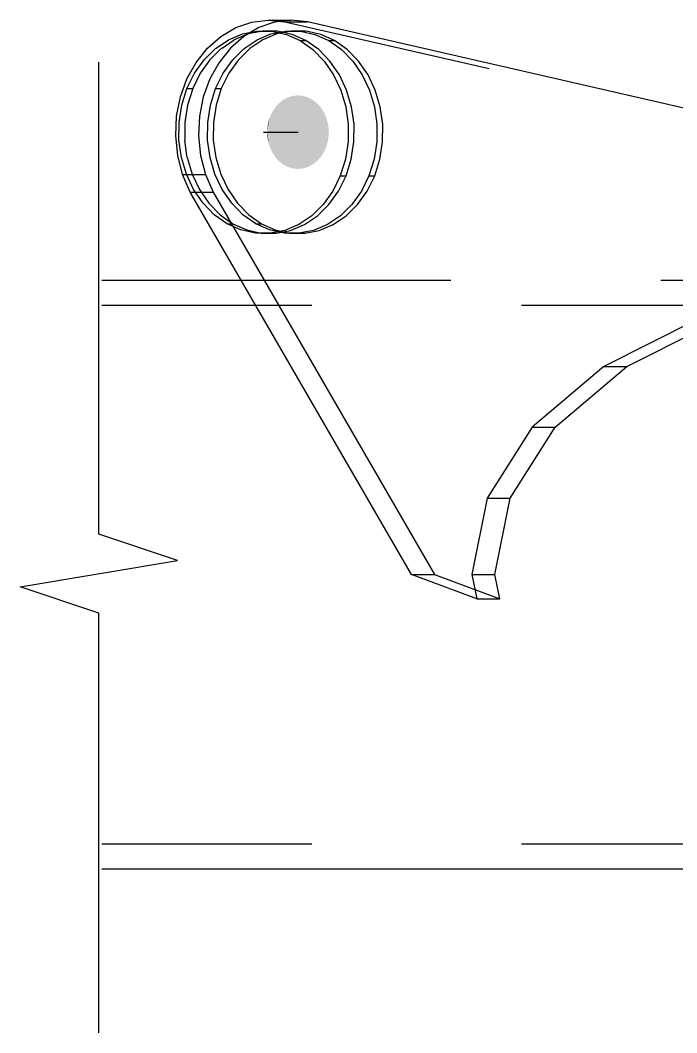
# Model space of a CAD drawing. Header units: millimetres. Extents: x 150000 to 150841, y 150000 to 150594.
# Drawn here: x 150058.55 to 150064.81, y 150338.51 to 150348.16 of the extents above; entities that cross this region are included whole.
import ezdxf

# ---------------------------------------------------------------- set-up
doc = ezdxf.new("R2010")
doc.units = ezdxf.units.MM
doc.linetypes.add('XKITLINE00', pattern=[0])
doc.linetypes.add('XKITLINE02', pattern=[4, 2, -2])

msp = doc.modelspace()

# ---------------------------------------------------------------- linework, layer by layer
at = {"color": 2, "linetype": 'XKITLINE00'}
for p, q in [((150060.7609, 150348.1395), (150060.9181, 150348.1584)), ((150060.9181, 150348.1584), (150061.1364, 150348.1584)), ((150061.1364, 150348.1584), (150060.9793, 150348.1395)), ((150061.2939, 150348.1441), (150061.1364, 150348.1584)), ((150060.4672, 150348.005), (150060.6091, 150348.0878)), ((150060.6091, 150348.0878), (150060.7609, 150348.1395)), ((150060.8275, 150348.0878), (150060.6856, 150348.005)), ((150060.9793, 150348.1395), (150060.8275, 150348.0878)), ((150068.3989, 150346.515), (150061.2939, 150348.1441)), ((150060.3398, 150347.8937), (150060.4672, 150348.005)), ((150060.6856, 150348.005), (150060.5582, 150347.8937)), ((150060.6888, 150347.8885), (150060.8116, 150347.9715)), ((150060.8662, 150347.9715), (150060.7434, 150347.8885)), ((150060.8116, 150347.9715), (150060.9447, 150348.0277)), ((150060.9993, 150348.0277), (150060.8662, 150347.9715)), ((150060.9447, 150348.0277), (150061.0839, 150348.0556)), ((150061.1385, 150348.0556), (150060.9993, 150348.0277)), ((150061.0839, 150348.0556), (150061.1385, 150348.0556)), ((150061.2797, 150348.0541), (150061.1385, 150348.0556)), ((150061.4185, 150348.0234), (150061.2797, 150348.0541)), ((150061.5508, 150347.9644), (150061.4185, 150348.0234)), ((150061.6724, 150347.8789), (150061.5508, 150347.9644)), ((150060.2308, 150347.7573), (150060.3398, 150347.8937)), ((150060.5582, 150347.8937), (150060.4491, 150347.7573)), ((150060.5799, 150347.7813), (150060.6888, 150347.8885)), ((150060.7434, 150347.8885), (150060.6344, 150347.7813)), ((150061.7798, 150347.7695), (150061.6724, 150347.8789)), ((150060.4882, 150347.6531), (150060.5799, 150347.7813)), ((150060.6344, 150347.7813), (150060.5428, 150347.6531)), ((150060.1435, 150347.6002), (150060.2308, 150347.7573)), ((150060.4491, 150347.7573), (150060.3619, 150347.6002)), ((150061.8696, 150347.6395), (150061.7798, 150347.7695)), ((150060.0808, 150347.4272), (150060.1435, 150347.6002)), ((150060.3619, 150347.6002), (150060.2992, 150347.4272)), ((150060.4165, 150347.5079), (150060.4882, 150347.6531)), ((150060.5428, 150347.6531), (150060.4711, 150347.5079)), ((150061.9391, 150347.4928), (150061.8696, 150347.6395)), ((150060.3671, 150347.3501), (150060.4165, 150347.5079)), ((150060.4165, 150347.5079), (150060.4711, 150347.5079)), ((150060.4711, 150347.5079), (150060.4217, 150347.3501)), ((150061.9862, 150347.334), (150061.9391, 150347.4928)), ((150060.0446, 150347.2438), (150060.0808, 150347.4272)), ((150060.2992, 150347.4272), (150060.263, 150347.2438)), ((150060.3414, 150347.1844), (150060.3671, 150347.3501)), ((150060.4217, 150347.3501), (150060.396, 150347.1844)), ((150062.0096, 150347.1678), (150061.9862, 150347.334)), ((150060.036, 150347.0556), (150060.0446, 150347.2438)), ((150060.263, 150347.2438), (150060.2544, 150347.0556)), ((150060.3402, 150347.0159), (150060.3414, 150347.1844)), ((150060.396, 150347.1844), (150060.3948, 150347.0159)), ((150062.0083, 150346.9993), (150062.0096, 150347.1678)), ((150060.0553, 150346.8685), (150060.036, 150347.0556)), ((150060.2544, 150347.0556), (150060.2737, 150346.8685)), ((150060.3635, 150346.8497), (150060.3402, 150347.0159)), ((150060.3948, 150347.0159), (150060.4181, 150346.8497)), ((150061.9826, 150346.8336), (150062.0083, 150346.9993)), ((150060.1019, 150346.6884), (150060.0553, 150346.8685)), ((150060.2737, 150346.8685), (150060.3203, 150346.6884)), ((150060.4106, 150346.6909), (150060.3635, 150346.8497)), ((150060.4181, 150346.8497), (150060.4652, 150346.6909)), ((150061.9332, 150346.6758), (150061.9826, 150346.8336)), ((150060.1743, 150346.5209), (150060.1019, 150346.6884)), ((150060.1019, 150346.6884), (150060.3203, 150346.6884)), ((150060.3203, 150346.6884), (150060.3927, 150346.5209)), ((150060.4802, 150346.5443), (150060.4106, 150346.6909)), ((150060.4652, 150346.6909), (150060.5348, 150346.5443)), ((150061.8616, 150346.5306), (150061.9332, 150346.6758)), ((150062.285, 150342.8767), (150060.1743, 150346.5209)), ((150060.1743, 150346.5209), (150060.3927, 150346.5209)), ((150060.3927, 150346.5209), (150062.5034, 150342.8767)), ((150060.57, 150346.4143), (150060.4802, 150346.5443)), ((150060.5348, 150346.5443), (150060.6246, 150346.4143)), ((150061.7699, 150346.4025), (150061.8616, 150346.5306)), ((150060.6773, 150346.3048), (150060.57, 150346.4143)), ((150060.6246, 150346.4143), (150060.7319, 150346.3048)), ((150061.661, 150346.2953), (150061.7699, 150346.4025)), ((150060.799, 150346.2193), (150060.6773, 150346.3048)), ((150060.7319, 150346.3048), (150060.8536, 150346.2193)), ((150061.5381, 150346.2123), (150061.661, 150346.2953)), ((150060.799, 150346.2193), (150060.8536, 150346.2193)), ((150060.9312, 150346.1603), (150060.799, 150346.2193)), ((150060.8536, 150346.2193), (150060.9858, 150346.1603)), ((150061.07, 150346.1296), (150060.9312, 150346.1603)), ((150060.9858, 150346.1603), (150061.1246, 150346.1296)), ((150061.2658, 150346.1282), (150061.405, 150346.156)), ((150061.405, 150346.156), (150061.5381, 150346.2123)), ((150061.2112, 150346.1282), (150061.07, 150346.1296)), ((150061.1246, 150346.1296), (150061.2658, 150346.1282)), ((150059.3332, 150345.6817), (150060.6604, 150345.6817)), ((150064.3361, 150344.8601), (150065.2249, 150345.3059)), ((150063.6542, 150344.2792), (150064.3361, 150344.8601)), ((150063.2255, 150343.6027), (150063.6542, 150344.2792)), ((150063.0793, 150342.8767), (150063.2255, 150343.6027)), ((150062.9077, 150342.644), (150062.285, 150342.8767)), ((150062.285, 150342.8767), (150062.5034, 150342.8767)), ((150062.5034, 150342.8767), (150063.1261, 150342.644)), ((150063.1261, 150342.644), (150063.0793, 150342.8767)), ((150062.9077, 150342.644), (150063.1261, 150342.644)), ((150059.3332, 150340.0717), (150064.9868, 150340.0717))]:
    msp.add_line(p, q, dxfattribs=at)
at = {"color": 7, "linetype": 'XKITLINE02'}
for p, q in [((150060.9181, 150348.1584), (150061.0755, 150348.1441)), ((150061.0755, 150348.1441), (150068.1805, 150346.515)), ((150061.0755, 150348.1441), (150061.2939, 150348.1441)), ((150060.4235, 150347.8937), (150060.5387, 150347.9715)), ((150060.4781, 150347.8937), (150060.5933, 150347.9715)), ((150060.5387, 150347.9715), (150060.6717, 150348.0277)), ((150060.7263, 150348.0277), (150060.5933, 150347.9715)), ((150060.6717, 150348.0277), (150060.811, 150348.0556)), ((150060.8656, 150348.0556), (150060.7263, 150348.0277)), ((150060.811, 150348.0556), (150060.8656, 150348.0556)), ((150060.811, 150348.0556), (150060.9521, 150348.0541)), ((150061.0067, 150348.0541), (150060.8656, 150348.0556)), ((150060.9521, 150348.0541), (150061.091, 150348.0234)), ((150061.1456, 150348.0234), (150061.0067, 150348.0541)), ((150061.0839, 150348.0556), (150061.2251, 150348.0541)), ((150061.091, 150348.0234), (150061.2232, 150347.9644)), ((150061.2778, 150347.9644), (150061.1456, 150348.0234)), ((150061.2232, 150347.9644), (150061.2778, 150347.9644)), ((150061.2232, 150347.9644), (150061.3448, 150347.8789)), ((150061.2251, 150348.0541), (150061.3639, 150348.0234)), ((150061.3994, 150347.8789), (150061.2778, 150347.9644)), ((150061.3639, 150348.0234), (150061.4962, 150347.9644)), ((150061.4962, 150347.9644), (150061.5508, 150347.9644)), ((150061.4962, 150347.9644), (150061.6178, 150347.8789)), ((150060.3069, 150347.7813), (150060.4158, 150347.8885)), ((150060.4704, 150347.8885), (150060.3615, 150347.7813)), ((150060.4158, 150347.8885), (150060.4235, 150347.8937)), ((150060.4704, 150347.8885), (150060.4781, 150347.8937)), ((150061.3448, 150347.8789), (150061.4522, 150347.7695)), ((150061.5068, 150347.7695), (150061.3994, 150347.8789)), ((150061.6178, 150347.8789), (150061.7252, 150347.7695)), ((150060.2152, 150347.6531), (150060.3069, 150347.7813)), ((150060.3615, 150347.7813), (150060.2698, 150347.6531)), ((150061.4522, 150347.7695), (150061.542, 150347.6395)), ((150061.5966, 150347.6395), (150061.5068, 150347.7695)), ((150061.7252, 150347.7695), (150061.815, 150347.6395)), ((150060.1436, 150347.5079), (150060.2152, 150347.6531)), ((150060.2698, 150347.6531), (150060.1982, 150347.5079)), ((150061.542, 150347.6395), (150061.6115, 150347.4928)), ((150061.6661, 150347.4928), (150061.5966, 150347.6395)), ((150061.815, 150347.6395), (150061.8845, 150347.4928)), ((150060.0941, 150347.3501), (150060.1436, 150347.5079)), ((150060.1436, 150347.5079), (150060.1982, 150347.5079)), ((150060.1982, 150347.5079), (150060.1487, 150347.3501)), ((150061.6115, 150347.4928), (150061.6587, 150347.334)), ((150061.7133, 150347.334), (150061.6661, 150347.4928)), ((150061.8845, 150347.4928), (150061.9316, 150347.334)), ((150060.0684, 150347.1844), (150060.0941, 150347.3501)), ((150060.1487, 150347.3501), (150060.123, 150347.1844)), ((150061.6587, 150347.334), (150061.682, 150347.1678)), ((150061.7366, 150347.1678), (150061.7133, 150347.334)), ((150061.9316, 150347.334), (150061.955, 150347.1678)), ((150060.0672, 150347.0159), (150060.0684, 150347.1844)), ((150060.123, 150347.1844), (150060.1218, 150347.0159)), ((150061.682, 150347.1678), (150061.6808, 150346.9993)), ((150061.7354, 150346.9993), (150061.7366, 150347.1678)), ((150061.955, 150347.1678), (150061.9537, 150346.9993)), ((150060.0879, 150346.8685), (150060.0672, 150347.0159)), ((150060.1425, 150346.8685), (150060.1218, 150347.0159)), ((150061.6808, 150346.9993), (150061.6551, 150346.8336)), ((150061.7097, 150346.8336), (150061.7354, 150346.9993)), ((150061.9537, 150346.9993), (150061.928, 150346.8336)), ((150060.0905, 150346.8497), (150060.0879, 150346.8685)), ((150060.1377, 150346.6909), (150060.0905, 150346.8497)), ((150060.1451, 150346.8497), (150060.1425, 150346.8685)), ((150060.1451, 150346.8497), (150060.1923, 150346.6909)), ((150061.6551, 150346.8336), (150061.6056, 150346.6758)), ((150061.6602, 150346.6758), (150061.7097, 150346.8336)), ((150061.928, 150346.8336), (150061.8786, 150346.6758)), ((150060.2072, 150346.5443), (150060.1377, 150346.6909)), ((150060.1923, 150346.6909), (150060.2618, 150346.5443)), ((150061.6056, 150346.6758), (150061.534, 150346.5306)), ((150061.5886, 150346.5306), (150061.6602, 150346.6758)), ((150061.6056, 150346.6758), (150061.6602, 150346.6758)), ((150061.8786, 150346.6758), (150061.807, 150346.5306)), ((150061.8786, 150346.6758), (150061.9332, 150346.6758)), ((150060.297, 150346.4143), (150060.2072, 150346.5443)), ((150060.2618, 150346.5443), (150060.3516, 150346.4143)), ((150061.534, 150346.5306), (150061.4423, 150346.4025)), ((150061.4969, 150346.4025), (150061.5886, 150346.5306)), ((150061.807, 150346.5306), (150061.7153, 150346.4025)), ((150060.4044, 150346.3048), (150060.297, 150346.4143)), ((150060.3516, 150346.4143), (150060.4589, 150346.3048)), ((150061.4423, 150346.4025), (150061.3334, 150346.2953)), ((150061.388, 150346.2953), (150061.4969, 150346.4025)), ((150061.7153, 150346.4025), (150061.6064, 150346.2953)), ((150060.526, 150346.2193), (150060.4044, 150346.3048)), ((150060.4589, 150346.3048), (150060.5806, 150346.2193)), ((150061.3334, 150346.2953), (150061.2105, 150346.2123)), ((150061.2651, 150346.2123), (150061.388, 150346.2953)), ((150061.6064, 150346.2953), (150061.4835, 150346.2123)), ((150060.526, 150346.2193), (150060.5806, 150346.2193)), ((150060.6582, 150346.1603), (150060.526, 150346.2193)), ((150060.5806, 150346.2193), (150060.7128, 150346.1603)), ((150060.7971, 150346.1297), (150060.6582, 150346.1603)), ((150060.7128, 150346.1603), (150060.8516, 150346.1297)), ((150061.0775, 150346.156), (150060.9382, 150346.1282)), ((150060.9928, 150346.1282), (150061.132, 150346.156)), ((150061.2105, 150346.2123), (150061.0775, 150346.156)), ((150061.132, 150346.156), (150061.2651, 150346.2123)), ((150061.3504, 150346.156), (150061.2112, 150346.1282)), ((150061.4835, 150346.2123), (150061.3504, 150346.156)), ((150060.9382, 150346.1282), (150060.7971, 150346.1297)), ((150060.8516, 150346.1297), (150060.9928, 150346.1282)), ((150060.9382, 150346.1282), (150060.9928, 150346.1282)), ((150061.2112, 150346.1282), (150061.2658, 150346.1282)), ((150060.6604, 150345.6817), (150067.8825, 150345.6817)), ((150059.3332, 150345.4447), (150070.3587, 150345.4447)), ((150065.0065, 150345.3059), (150064.1177, 150344.8601)), ((150064.1177, 150344.8601), (150063.4358, 150344.2792)), ((150064.1177, 150344.8601), (150064.3361, 150344.8601)), ((150063.4358, 150344.2792), (150063.0071, 150343.6027)), ((150063.4358, 150344.2792), (150063.6542, 150344.2792)), ((150063.0071, 150343.6027), (150062.8609, 150342.8767)), ((150063.0071, 150343.6027), (150063.2255, 150343.6027)), ((150062.8609, 150342.8767), (150062.9077, 150342.644)), ((150062.8609, 150342.8767), (150063.0793, 150342.8767)), ((150059.3332, 150340.3087), (150065.2237, 150340.3087))]:
    msp.add_line(p, q, dxfattribs=at)
at = {"color": 1, "linetype": 'XKITLINE00'}
for p, q in [((150059.304, 150343.2594), (150059.304, 150347.7594)), ((150059.304, 150347.7594), (150059.304, 150347.7594)), ((150060.054, 150343.0094), (150059.304, 150343.2594)), ((150058.554, 150342.7594), (150060.054, 150343.0094)), ((150059.304, 150342.5094), (150058.554, 150342.7594)), ((150059.304, 150338.5094), (150059.304, 150342.5094))]:
    msp.add_line(p, q, dxfattribs=at)
at = {"color": 3, "linetype": 'XKITLINE00'}
msp.add_line((150060.8746, 150347.0919), (150061.2022, 150347.0919), dxfattribs=at)
at = {"color": 3, "linetype": 'Continuous'}
for points in [[(150060.9093, 150347.109), (150061.2165, 150347.4414), (150061.2022, 150347.4419)], [(150060.9093, 150347.109), (150061.2022, 150347.4419), (150061.1878, 150347.4414)], [(150060.9093, 150347.109), (150061.2309, 150347.4402), (150061.2165, 150347.4414)], [(150060.9093, 150347.109), (150061.1878, 150347.4414), (150061.1734, 150347.4402)], [(150060.9093, 150347.109), (150061.2452, 150347.4381), (150061.2309, 150347.4402)], [(150060.9093, 150347.109), (150061.1734, 150347.4402), (150061.1591, 150347.4381)], [(150060.9093, 150347.109), (150061.2594, 150347.4351), (150061.2452, 150347.4381)], [(150060.9093, 150347.109), (150061.1591, 150347.4381), (150061.145, 150347.4351)], [(150060.9093, 150347.109), (150061.2734, 150347.4314), (150061.2594, 150347.4351)], [(150060.9093, 150347.109), (150061.145, 150347.4351), (150061.1309, 150347.4314)], [(150060.9093, 150347.109), (150061.2873, 150347.4268), (150061.2734, 150347.4314)], [(150060.9093, 150347.109), (150061.1309, 150347.4314), (150061.117, 150347.4268)], [(150060.9093, 150347.109), (150061.3009, 150347.4214), (150061.2873, 150347.4268)], [(150060.9093, 150347.109), (150061.117, 150347.4268), (150061.1034, 150347.4214)], [(150060.9093, 150347.109), (150061.3144, 150347.4152), (150061.3009, 150347.4214)], [(150060.9093, 150347.109), (150061.1034, 150347.4214), (150061.0899, 150347.4152)], [(150060.9093, 150347.109), (150061.3275, 150347.4082), (150061.3144, 150347.4152)], [(150060.9093, 150347.109), (150061.0899, 150347.4152), (150061.0768, 150347.4082)], [(150060.9093, 150347.109), (150061.3404, 150347.4005), (150061.3275, 150347.4082)], [(150060.9093, 150347.109), (150061.0768, 150347.4082), (150061.0639, 150347.4005)], [(150060.9093, 150347.109), (150061.3529, 150347.3921), (150061.3404, 150347.4005)], [(150060.9093, 150347.109), (150061.0639, 150347.4005), (150061.0514, 150347.3921)], [(150060.9093, 150347.109), (150061.3651, 150347.3829), (150061.3529, 150347.3921)], [(150060.9093, 150347.109), (150061.0514, 150347.3921), (150061.0392, 150347.3829)], [(150060.9093, 150347.109), (150061.3768, 150347.373), (150061.3651, 150347.3829)], [(150060.9093, 150347.109), (150061.0392, 150347.3829), (150061.0275, 150347.373)], [(150060.9093, 150347.109), (150061.3882, 150347.3624), (150061.3768, 150347.373)], [(150060.9093, 150347.109), (150061.0275, 150347.373), (150061.0161, 150347.3624)], [(150060.9093, 150347.109), (150061.3991, 150347.3512), (150061.3882, 150347.3624)], [(150060.9093, 150347.109), (150061.0161, 150347.3624), (150061.0052, 150347.3512)], [(150060.9093, 150347.109), (150061.4095, 150347.3393), (150061.3991, 150347.3512)], [(150060.9093, 150347.109), (150061.0052, 150347.3512), (150060.9948, 150347.3393)], [(150060.9093, 150347.109), (150061.4194, 150347.3269), (150061.4095, 150347.3393)], [(150060.9093, 150347.109), (150060.9948, 150347.3393), (150060.9849, 150347.3269)], [(150060.9093, 150347.109), (150061.4288, 150347.3139), (150061.4194, 150347.3269)], [(150060.9093, 150347.109), (150060.9849, 150347.3269), (150060.9755, 150347.3139)], [(150060.9093, 150347.109), (150061.4377, 150347.3003), (150061.4288, 150347.3139)], [(150060.9093, 150347.109), (150060.9755, 150347.3139), (150060.9666, 150347.3003)], [(150060.9093, 150347.109), (150061.446, 150347.2863), (150061.4377, 150347.3003)], [(150060.9093, 150347.109), (150060.9666, 150347.3003), (150060.9583, 150347.2863)], [(150060.9093, 150347.109), (150061.4537, 150347.2718), (150061.446, 150347.2863)], [(150060.9093, 150347.109), (150060.9583, 150347.2863), (150060.9506, 150347.2718)], [(150060.9093, 150347.109), (150061.4608, 150347.2568), (150061.4537, 150347.2718)], [(150060.9093, 150347.109), (150060.9506, 150347.2718), (150060.9435, 150347.2568)], [(150060.9093, 150347.109), (150061.4672, 150347.2415), (150061.4608, 150347.2568)], [(150060.9093, 150347.109), (150060.9435, 150347.2568), (150060.9371, 150347.2415)], [(150060.9093, 150347.109), (150061.4731, 150347.2258), (150061.4672, 150347.2415)], [(150060.9093, 150347.109), (150060.9371, 150347.2415), (150060.9312, 150347.2258)], [(150060.9093, 150347.109), (150061.4783, 150347.2098), (150061.4731, 150347.2258)], [(150060.9093, 150347.109), (150060.9312, 150347.2258), (150060.9261, 150347.2098)], [(150060.9093, 150347.109), (150061.4828, 150347.1934), (150061.4783, 150347.2098)], [(150060.9093, 150347.109), (150060.9261, 150347.2098), (150060.9215, 150347.1935)], [(150060.9093, 150347.109), (150060.9215, 150347.1935), (150060.9177, 150347.1769)], [(150060.9093, 150347.109), (150061.4866, 150347.1769), (150061.4828, 150347.1934)], [(150060.9093, 150347.109), (150060.9089, 150347.0919), (150060.9093, 150347.0747)], [(150060.9093, 150347.109), (150061.4898, 150347.1601), (150061.4866, 150347.1769)], [(150060.9093, 150347.109), (150060.9177, 150347.1769), (150060.9146, 150347.1601)], [(150060.9093, 150347.109), (150061.4922, 150347.1432), (150061.4898, 150347.1601)], [(150060.9093, 150347.109), (150060.9146, 150347.1601), (150060.9121, 150347.1432)], [(150060.9093, 150347.109), (150061.494, 150347.1262), (150061.4922, 150347.1432)], [(150060.9093, 150347.109), (150060.9121, 150347.1432), (150060.9103, 150347.1262)], [(150060.9093, 150347.109), (150061.495, 150347.109), (150061.494, 150347.1262)], [(150060.9093, 150347.109), (150060.9093, 150347.0747), (150060.9103, 150347.0575)], [(150060.9093, 150347.109), (150060.9103, 150347.0575), (150060.9121, 150347.0405)], [(150060.9093, 150347.109), (150060.9121, 150347.0405), (150060.9146, 150347.0236)], [(150060.9093, 150347.109), (150060.9146, 150347.0236), (150060.9177, 150347.0068)], [(150060.9093, 150347.109), (150060.9177, 150347.0068), (150060.9215, 150346.9903)], [(150060.9093, 150347.109), (150060.9215, 150346.9903), (150060.9261, 150346.9739)], [(150060.9093, 150347.109), (150060.9261, 150346.9739), (150060.9312, 150346.9579)], [(150060.9093, 150347.109), (150060.9312, 150346.9579), (150060.9371, 150346.9422)], [(150060.9093, 150347.109), (150060.9371, 150346.9422), (150060.9435, 150346.9269)], [(150060.9093, 150347.109), (150060.9435, 150346.9269), (150060.9506, 150346.9119)], [(150060.9093, 150347.109), (150060.9506, 150346.9119), (150060.9583, 150346.8974)], [(150060.9093, 150347.109), (150060.9583, 150346.8974), (150060.9666, 150346.8834)], [(150060.9093, 150347.109), (150060.9666, 150346.8834), (150060.9755, 150346.8698)], [(150060.9093, 150347.109), (150060.9755, 150346.8698), (150060.9849, 150346.8568)], [(150060.9093, 150347.109), (150060.9849, 150346.8568), (150060.9948, 150346.8444)], [(150060.9093, 150347.109), (150060.9948, 150346.8444), (150061.0052, 150346.8325)], [(150060.9093, 150347.109), (150061.0052, 150346.8325), (150061.0161, 150346.8213)], [(150060.9093, 150347.109), (150061.0161, 150346.8213), (150061.0275, 150346.8107)], [(150060.9093, 150347.109), (150061.0275, 150346.8107), (150061.0392, 150346.8008)], [(150060.9093, 150347.109), (150061.0392, 150346.8008), (150061.0514, 150346.7916)], [(150060.9093, 150347.109), (150061.0514, 150346.7916), (150061.0639, 150346.7832)], [(150060.9093, 150347.109), (150061.0639, 150346.7832), (150061.0768, 150346.7755)], [(150060.9093, 150347.109), (150061.0768, 150346.7755), (150061.0899, 150346.7685)], [(150060.9093, 150347.109), (150061.0899, 150346.7685), (150061.1034, 150346.7623)], [(150060.9093, 150347.109), (150061.1034, 150346.7623), (150061.117, 150346.7569)], [(150060.9093, 150347.109), (150061.117, 150346.7569), (150061.1309, 150346.7523)], [(150060.9093, 150347.109), (150061.1309, 150346.7523), (150061.1449, 150346.7486)], [(150060.9093, 150347.109), (150061.1449, 150346.7486), (150061.1591, 150346.7456)], [(150060.9093, 150347.109), (150061.1591, 150346.7456), (150061.1734, 150346.7435)], [(150060.9093, 150347.109), (150061.1734, 150346.7435), (150061.1878, 150346.7423)], [(150060.9093, 150347.109), (150061.1878, 150346.7423), (150061.2022, 150346.7419)], [(150060.9093, 150347.109), (150061.2022, 150346.7419), (150061.2165, 150346.7423)], [(150060.9093, 150347.109), (150061.2165, 150346.7423), (150061.2309, 150346.7435)], [(150060.9093, 150347.109), (150061.2309, 150346.7435), (150061.2452, 150346.7456)], [(150060.9093, 150347.109), (150061.2452, 150346.7456), (150061.2594, 150346.7486)], [(150060.9093, 150347.109), (150061.2594, 150346.7486), (150061.2734, 150346.7523)], [(150060.9093, 150347.109), (150061.2734, 150346.7523), (150061.2873, 150346.7569)], [(150060.9093, 150347.109), (150061.2873, 150346.7569), (150061.3009, 150346.7623)], [(150060.9093, 150347.109), (150061.3009, 150346.7623), (150061.3144, 150346.7685)], [(150060.9093, 150347.109), (150061.3144, 150346.7685), (150061.3275, 150346.7755)], [(150060.9093, 150347.109), (150061.3275, 150346.7755), (150061.3404, 150346.7832)], [(150060.9093, 150347.109), (150061.3404, 150346.7832), (150061.3529, 150346.7916)], [(150060.9093, 150347.109), (150061.3529, 150346.7916), (150061.3651, 150346.8008)], [(150060.9093, 150347.109), (150061.3651, 150346.8008), (150061.3768, 150346.8107)], [(150060.9093, 150347.109), (150061.3768, 150346.8107), (150061.3882, 150346.8213)], [(150060.9093, 150347.109), (150061.3882, 150346.8213), (150061.3991, 150346.8325)], [(150060.9093, 150347.109), (150061.3991, 150346.8325), (150061.4095, 150346.8444)], [(150060.9093, 150347.109), (150061.4095, 150346.8444), (150061.4194, 150346.8568)], [(150060.9093, 150347.109), (150061.4194, 150346.8568), (150061.4288, 150346.8698)], [(150060.9093, 150347.109), (150061.4288, 150346.8698), (150061.4377, 150346.8834)], [(150060.9093, 150347.109), (150061.4377, 150346.8834), (150061.446, 150346.8974)], [(150060.9093, 150347.109), (150061.446, 150346.8974), (150061.4537, 150346.9119)], [(150060.9093, 150347.109), (150061.4537, 150346.9119), (150061.4608, 150346.9269)], [(150060.9093, 150347.109), (150061.4608, 150346.9269), (150061.4672, 150346.9422)], [(150060.9093, 150347.109), (150061.4672, 150346.9422), (150061.4731, 150346.9579)], [(150060.9093, 150347.109), (150061.4731, 150346.9579), (150061.4783, 150346.9739)], [(150060.9093, 150347.109), (150061.4783, 150346.9739), (150061.4828, 150346.9903)], [(150060.9093, 150347.109), (150061.4828, 150346.9903), (150061.4866, 150347.0068)], [(150060.9093, 150347.109), (150061.4866, 150347.0068), (150061.4898, 150347.0236)], [(150060.9093, 150347.109), (150061.4898, 150347.0236), (150061.4922, 150347.0405)], [(150060.9093, 150347.109), (150061.4922, 150347.0405), (150061.494, 150347.0575)], [(150060.9093, 150347.109), (150061.494, 150347.0575), (150061.495, 150347.0747)], [(150060.9093, 150347.109), (150061.495, 150347.0747), (150061.4954, 150347.0918)], [(150060.9093, 150347.109), (150061.4954, 150347.0918), (150061.495, 150347.109)]]:
    msp.add_solid(points, dxfattribs=at)

doc.saveas('drawing.dxf')
